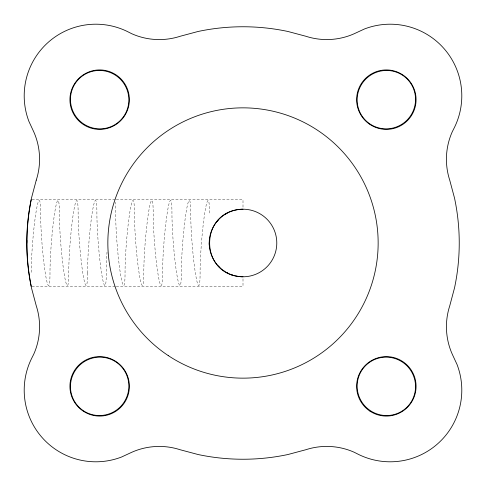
<?xml version="1.0" encoding="UTF-8"?>
<svg xmlns="http://www.w3.org/2000/svg" width="486" height="486" viewBox="0 0 486 486"><rect width="100%" height="100%" fill="white"/><g stroke="black" fill="none" stroke-linecap="round" stroke-linejoin="round"><path stroke-width="0.36" stroke-dasharray="2.43 1.82" d="M31.979 199.752L115.474 199.752M116.233 199.752L243 199.752L243 208.154M31.979 286.248L115.474 286.248M116.233 286.248L243 286.248L243 277.846M87.516 272.986A42.665 3.317 85.5 0 1 82.827 273.193A42.665 3.317 85.5 0 1 78.131 213.014A42.665 3.317 -85.5 0 0 73.447 212.807A42.665 3.317 -85.5 0 0 68.751 272.986A42.665 3.317 85.5 0 1 64.061 273.193A42.665 3.317 85.5 0 1 59.371 213.014A42.665 3.317 -85.5 0 0 54.681 212.807A42.665 3.317 -85.5 0 0 49.991 272.986A42.665 3.317 85.5 0 1 45.301 273.193A42.665 3.317 85.5 0 1 40.605 213.014A42.665 3.317 -85.5 0 0 35.921 212.807A42.665 3.317 -85.5 0 0 31.226 272.986M209.478 213.014A42.665 3.317 -85.5 0 0 204.788 212.807A42.665 3.317 -85.5 0 0 200.092 272.986A42.665 3.317 85.5 0 1 195.402 273.193A42.665 3.317 85.5 0 1 190.712 213.014A42.665 3.317 -85.5 0 0 186.023 212.807A42.665 3.317 -85.5 0 0 181.327 272.986A42.665 3.317 85.5 0 1 176.643 273.193A42.665 3.317 85.5 0 1 171.947 213.014A42.665 3.317 -85.5 0 0 167.257 212.807A42.665 3.317 -85.5 0 0 162.567 272.986A42.665 3.317 85.5 0 1 157.877 273.193A42.665 3.317 85.5 0 1 153.187 213.014A42.665 3.317 -85.5 0 0 148.497 212.807A42.665 3.317 -85.5 0 0 143.801 272.986A42.665 3.317 85.5 0 1 139.118 273.193A42.665 3.317 85.5 0 1 134.422 213.014A42.665 3.317 -85.5 0 0 129.732 212.807A42.665 3.317 -85.5 0 0 125.042 272.986A42.665 3.317 85.5 0 1 120.352 273.193A42.665 3.317 85.5 0 1 115.662 213.014A42.665 3.317 -85.5 0 0 115.085 202.17M87.516 272.986A42.665 3.317 -85.5 0 1 92.206 212.807A42.665 3.317 -85.5 0 1 96.902 213.014A42.665 3.317 85.5 0 0 101.586 273.193A42.665 3.317 85.5 0 0 106.282 272.986A42.665 3.317 -85.5 0 1 107.005 252.137"/><path stroke-width="0.73" d="M26.773 243.243L26.894 240.527M31.219 199.752C25.509 228.244 25.509 257.756 31.219 286.248M243 209.211C198.525 209.916 198.525 276.084 243 276.789M216.969 221.464L218.621 219.623M224.897 214.472L227.065 213.22M236.573 276.17L238.766 276.522M230.431 274.359L232.557 275.131M226.415 272.427L228.614 273.569M218.226 265.97L219.872 267.628M209.223 242.757L209.278 245.12M36.262 180.13L31.487 198.039A216.24 216.24 0 0 0 31.487 287.961L36.274 305.846A67.578 67.578 0 0 1 33.741 354.215L32.009 357.647A71.63 71.63 0 0 0 121.5 457.04L131.761 452.278A67.572 67.572 0 0 1 180.13 449.738L198.039 454.513A216.24 216.24 0 0 0 287.961 454.513L305.846 449.726A67.578 67.578 0 0 1 354.215 452.259L357.647 453.991A71.63 71.63 0 0 0 457.04 364.5L452.278 354.239A67.572 67.572 0 0 1 449.738 305.87L454.513 287.961A216.24 216.24 0 0 0 454.513 198.039L449.726 180.154A67.572 67.572 0 0 1 452.259 131.785L453.991 128.353A71.63 71.63 0 0 0 364.5 28.96L354.239 33.722A67.572 67.572 0 0 1 305.87 36.262L287.961 31.487A216.24 216.24 0 0 0 198.039 31.487L180.154 36.274A67.578 67.578 0 0 1 131.785 33.741L128.353 32.009A71.63 71.63 0 0 0 28.96 121.5L33.722 131.761A67.572 67.572 0 0 1 36.262 180.13M370.071 124.538A29.731 29.731 0 0 0 416.034 101.307A29.731 29.731 0 0 0 372.938 73.119A29.731 29.731 0 0 0 370.071 124.538M83.379 124.538A29.731 29.731 0 0 0 129.337 101.307A29.731 29.731 0 0 0 86.241 73.119A29.731 29.731 0 0 0 83.379 124.538M83.379 411.229A29.731 29.731 0 0 0 129.337 388.004A29.731 29.731 0 0 0 86.241 359.81A29.731 29.731 0 0 0 83.379 411.229M370.071 411.229A29.731 29.731 0 0 0 416.034 388.004A29.731 29.731 0 0 0 372.938 359.81A29.731 29.731 0 0 0 370.071 411.229M224.301 271.139A33.789 33.789 0 0 0 276.722 245.12A33.789 33.789 0 0 0 227.977 212.734A33.789 33.789 0 0 0 224.301 271.139M168.211 355.57A135.151 135.151 0 0 0 377.883 251.487A135.151 135.151 0 0 0 182.906 121.943A135.151 135.151 0 0 0 168.211 355.57M365.612 365.612A29.391 29.099 45 0 0 365.77 406.922A29.391 29.099 45 0 0 407.08 407.08A29.391 29.099 45 0 0 406.922 365.77A29.391 29.099 45 0 0 365.612 365.612M120.388 365.612A29.391 29.099 -45 0 0 79.078 365.77A29.391 29.099 -45 0 0 78.92 407.08A29.391 29.099 -45 0 0 120.23 406.922A29.391 29.099 -45 0 0 120.388 365.612M120.388 120.388A29.391 29.099 45 0 0 120.23 79.078A29.391 29.099 45 0 0 78.92 78.92A29.391 29.099 45 0 0 79.078 120.23A29.391 29.099 45 0 0 120.388 120.388M365.612 120.388A29.391 29.099 -45 0 0 406.922 120.23A29.391 29.099 -45 0 0 407.08 78.92A29.391 29.099 -45 0 0 365.77 79.078A29.391 29.099 -45 0 0 365.612 120.388"/></g></svg>
